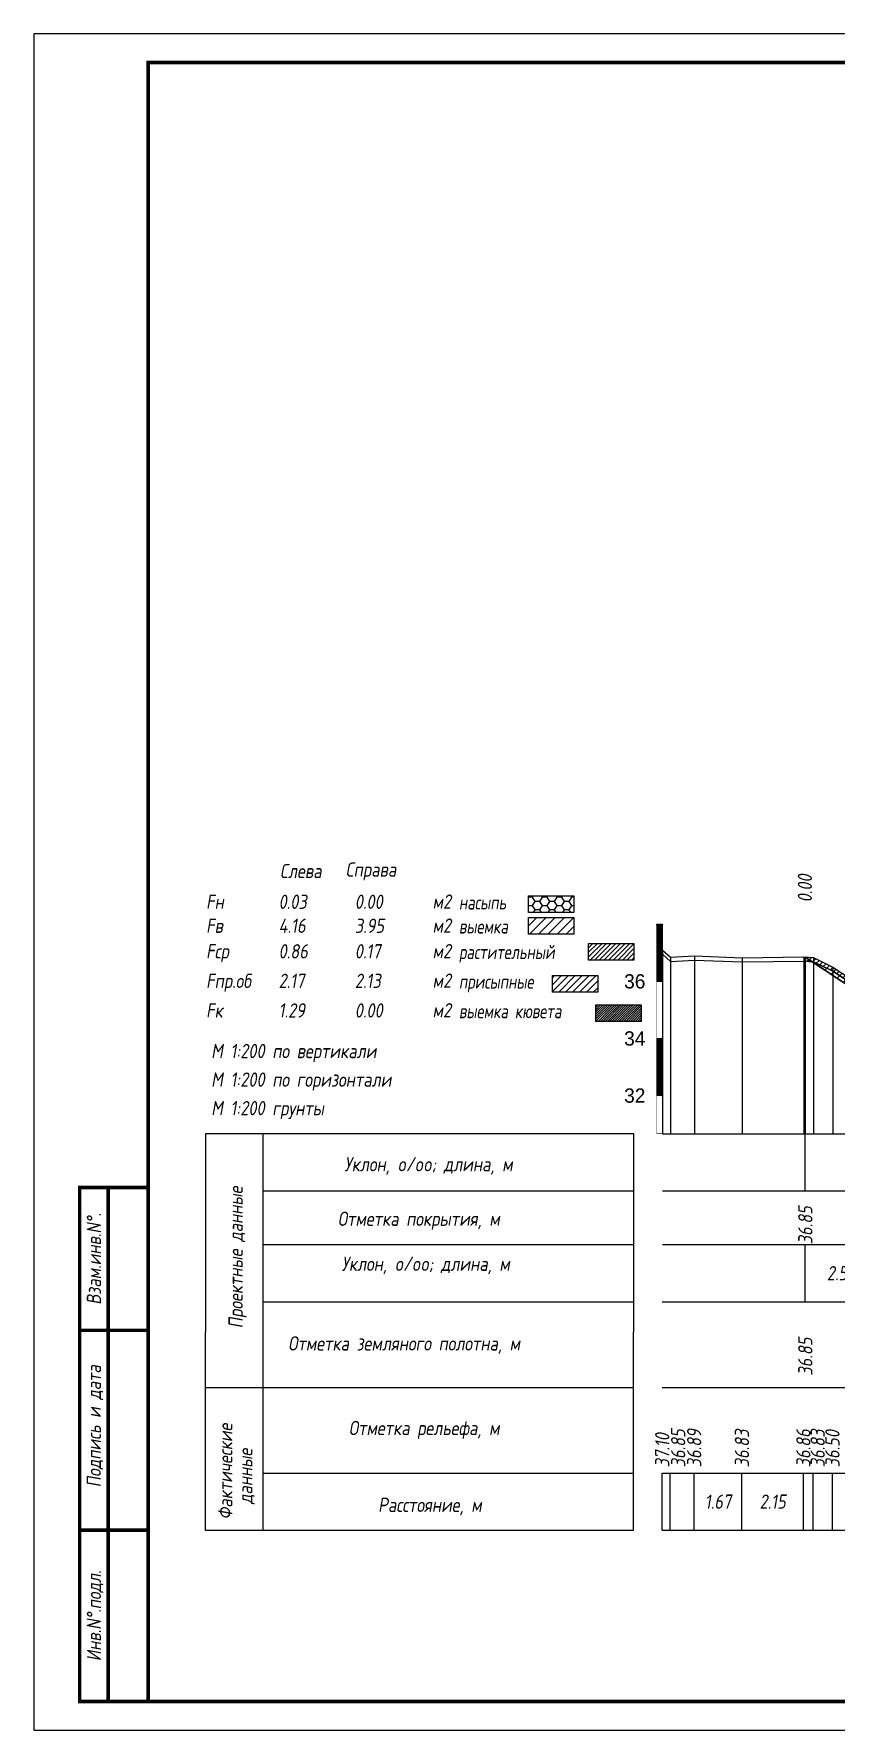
# Model space of a CAD drawing. Extents: x -717 to 1451, y -133302 to 233.
# Drawn here: x -30.1 to 110.4, y -111198.4 to -110901.4 of the extents above; entities that cross this region are included whole.
import ezdxf
from ezdxf.enums import TextEntityAlignment as Align

# ---------------------------------------------------------------- set-up
doc = ezdxf.new("R2010")
doc.units = 0
for name, color, linetype in [('Зарамочное оформление', 7, 'Continuous'), ('Код_510', 7, 'Continuous'), ('Код_514', 1, 'Continuous'), ('Код_516', 1, 'Continuous'), ('Контур_0', 7, 'Continuous'), ('Контур_508', 7, 'Continuous'), ('Контур_512', 7, 'Continuous'), ('Контур_513', 7, 'Continuous'), ('Красный поперечник', 1, 'Continuous'), ('Линейка абсолютных высот', 7, 'Continuous'), ('Объем выемки', 7, 'Continuous'), ('Объем кюветов', 7, 'Continuous'), ('Объем насыпи', 7, 'Continuous'), ('Объем присыпных обочин', 7, 'Continuous'), ('Объем срезки растительного слоя', 7, 'Continuous'), ('Объём_2650', 7, 'Continuous'), ('Объём_2662', 7, 'Continuous'), ('Объём_2667', 7, 'Continuous'), ('Объём_2668', 7, 'Continuous'), ('Объём_2669', 7, 'Continuous'), ('Объём_2675', 7, 'Continuous'), ('Рабочие отметки', 7, 'Continuous'), ('Таблица', 7, 'Continuous'), ('Черный поперечник', 3, 'Continuous')]:
    doc.layers.add(name, color=color, linetype=linetype)
for name, color, linetype, true_color in [('Контур_2570', 7, 'Continuous', 0x80ff00), ('Контур_2741', 4, 'Continuous', 0x00ffff), ('Контур_2742', 4, 'Continuous', 0x00ffff), ('Контур_2743', 4, 'Continuous', 0x00ffff), ('Контур_2744', 7, 'Continuous', 0xa4ffff), ('Контур_2750', 4, 'Continuous', 0x00ffff), ('Контур_2751', 4, 'Continuous', 0x00ffff), ('Контур_2752', 4, 'Continuous', 0x00ffff), ('Контур_707', 4, 'Continuous', 0x00ffff), ('Объём_2563', 7, 'Continuous', 0xff8000), ('Объём_2570', 7, 'Continuous', 0x80ff00), ('Объём_2600', 7, 'Continuous', 0x808000), ('Объём_2620', 2, 'Continuous', 0xffff00)]:
    doc.layers.add(name, color=color, linetype=linetype, true_color=true_color)
doc.styles.get("Standard").update_dxf_attribs({"font": 'txt', "height": 2.5})
doc.styles.add('М', font='romand.shx', dxfattribs={"width": 0.8, "oblique": 10, "height": 2.5})
pattern_1 = [(45.000001252, (0, 0), (-0.026516505928, 0.026516504769), []), (135.00000034, (0, 0), (-0.02651650519, -0.026516505506), [])]

# ---------------------------------------------------------------- blocks, each defined once
blk = doc.blocks.new('условные обозначения')
at = {"layer": 'Объём_2563'}
h = blk.add_hatch(dxfattribs=at)
h.set_pattern_fill('ANSI31', color=256, scale=0.3)
h.set_pattern_definition([(45, (-34.5, -100.5), (-0.673519, 0.673519), [])])
h.paths.add_polyline_path([(18.26, 7.53), (27.08, 7.53), (27.08, 4.62), (18.26, 4.62)])
at = {"layer": 'Объём_2570'}
h = blk.add_hatch(dxfattribs=at)
h.set_pattern_fill('ANSI31', color=3, scale=0.2)
h.set_pattern_definition([(45, (-32.9034, -100.5), (-0.4490128, 0.4490128), [])])
h.paths.add_polyline_path([(25.29, 13.16), (34.12, 13.16), (34.12, 10.25), (25.29, 10.25)])
at = {"layer": 'Объём_2600'}
h = blk.add_hatch(dxfattribs=at)
h.set_pattern_fill('ANSI31', color=6, scale=0.4)
h.set_pattern_definition([(45, (-34.5, -100.5), (-0.898026, 0.898026), [])])
h.paths.add_polyline_path([(13.63, 17.67), (22.46, 17.67), (22.46, 14.76), (13.63, 14.76)])
at = {"layer": 'Объём_2620'}
h = blk.add_hatch(dxfattribs=at)
h.set_pattern_fill('ANSI31', color=2, scale=0.1)
h.set_pattern_definition([(45, (-33.755, -100.5), (-0.2245064, 0.2245064), [])])
h.paths.add_polyline_path([(26.75, 2.41), (35.57, 2.41), (35.57, -0.5), (26.75, -0.5)])
at = {"layer": 'Объём_2650'}
h = blk.add_hatch(dxfattribs=at)
h.set_pattern_fill('HONEY', color=5, scale=0.3)
h.set_pattern_definition([(0, (-34.5, -100.5), (1.42875, 0.824889), [0.9525, -1.905]), (120, (-34.5, -100.5), (-1.42875, 0.824889), [0.9525, -1.905]), (60, (-34.5, -100.5), (3e-09, 1.6497784), [-1.905, 0.9525])])
h.paths.add_polyline_path([(13.63, 21.49), (22.46, 21.49), (22.46, 18.58), (13.63, 18.58)])
at = {"layer": 'Объём_2563'}
blk.add_lwpolyline([(18.26, 7.53), (27.08, 7.53), (27.08, 4.62), (18.26, 4.62)], close=True, dxfattribs=at)
at = {"layer": 'Объём_2620', "color": 2}
blk.add_lwpolyline([(26.75, 2.41), (35.57, 2.41), (35.57, -0.5), (26.75, -0.5)], close=True, dxfattribs=at)
at = {"layer": 'Объём_2650', "color": 5}
blk.add_lwpolyline([(13.63, 21.49), (22.46, 21.49), (22.46, 18.58), (13.63, 18.58)], close=True, dxfattribs=at)
at = {"layer": 'Объём_2650', "color": 6}
blk.add_lwpolyline([(13.63, 17.67), (22.46, 17.67), (22.46, 14.76), (13.63, 14.76)], close=True, dxfattribs=at)
at = {"layer": 'Объём_2650', "color": 3}
blk.add_lwpolyline([(25.29, 13.16), (34.12, 13.16), (34.12, 10.25), (25.29, 10.25)], close=True, dxfattribs=at)
at = {"layer": 'Объем насыпи', "color": 1, "style": 'М', "oblique": 10, "width": 0.8}
for s, p in [('насыпь', (0.09, 19.09)), ('выемка', (0.09, 14.89)), ('растительный', (0.09, 10.42)), ('присыпные', (0.09, 5.24)), ('выемка кювета', (0.09, 0.06))]:
    blk.add_text(s, height=2.5, dxfattribs=at).set_placement(p)

msp = doc.modelspace()

# ---------------------------------------------------------------- hatches: boundary and pattern name
at = {"layer": 'Линейка абсолютных высот'}
h = msp.add_hatch(dxfattribs=at)
h.set_pattern_fill('ANSI37', scale=0.3, style=0)
h.set_pattern_definition(pattern_1)
h.paths.add_polyline_path([(80, -111067.319), (80, -111057.319), (79, -111057.319), (79, -111067.319)])
h = msp.add_hatch(dxfattribs=at)
h.set_pattern_fill('ANSI37', scale=0.3, style=0)
h.set_pattern_definition(pattern_1)
h.paths.add_polyline_path([(80, -111087.319), (80, -111077.319), (79, -111077.319), (79, -111087.319)])
at = {"layer": 'Объём_2570'}
h = msp.add_hatch(dxfattribs=at)
h.set_pattern_fill('ANSI31', color=256, scale=0.2)
h.paths.add_polyline_path([(133.733, -111066.931), (129.437, -111067.699), (124.342, -111069.018), (124.253, -111069.137), (124.011, -111069.19), (123.415, -111069.864), (120.34, -111072.65), (118.419, -111072.646), (117.61, -111072.029), (115.56, -111069.335), (109.801, -111065.562), (106.418, -111063.908), (105, -111063.804), (105, -111063.054), (106.418, -111063.158), (109.801, -111064.812), (115.56, -111068.585), (117.61, -111071.279), (118.419, -111071.896), (120.34, -111071.9), (123.415, -111069.114), (124.011, -111068.44), (124.253, -111068.387), (124.342, -111068.268), (129.437, -111066.949), (133.733, -111066.181)])
h.paths.add_polyline_path([(271.627, -111067.42), (271.108, -111067.506), (267.979, -111067.127), (265.972, -111066.449), (265.972, -111065.699), (267.979, -111066.377), (271.108, -111066.756), (271.627, -111066.67)])
at = {"layer": 'Объём_2600'}
h = msp.add_hatch(dxfattribs=at)
h.set_pattern_fill('HONEY', color=5, scale=0.3)
h.paths.add_polyline_path([(105, -111063.804), (105, -111063.054), (106.264, -111063.897)])
h.paths.add_polyline_path([(117.61, -111072.029), (116.732, -111070.876), (117.669, -111071.5), (117.669, -111072.074)])
h = msp.add_hatch(dxfattribs=at)
h.set_pattern_fill('ANSI31', color=6, scale=0.4)
h.paths.add_polyline_path([(114.982, -111069.709), (106.264, -111063.897), (106.418, -111063.908), (109.801, -111065.562), (115.56, -111069.335), (115.844, -111069.709)])
h.paths.add_polyline_path([(155.311, -111068.945), (129.855, -111069.709), (123.552, -111069.709), (124.011, -111069.19), (124.253, -111069.137), (124.342, -111069.018), (129.437, -111067.699), (133.733, -111066.931), (133.733, -111066.181), (138.477, -111065.804), (149.126, -111064.815), (149.627, -111065.565), (155.311, -111065.44)])
h.paths.add_polyline_path([(269.203, -111069.489), (268.731, -111069.489), (268.731, -111069.709), (243.276, -111068.945), (243.276, -111065.51), (252.565, -111065.734), (253.066, -111064.984), (259.647, -111065.356), (265.972, -111065.699), (265.972, -111066.449), (267.979, -111067.127), (271.108, -111067.506), (271.627, -111067.42), (271.627, -111067.872)])

# ---------------------------------------------------------------- linework, layer by layer
at = {"layer": 'Код_510'}
for p, q in [((79.946, -111163.421), (79.946, -111153.421)), ((81.324, -111163.421), (81.324, -111153.421)), ((85.542, -111163.421), (85.542, -111153.421)), ((93.905, -111163.421), (93.905, -111153.421)), ((104.662, -111163.421), (104.662, -111153.421)), ((106.364, -111163.421), (106.364, -111153.421)), ((109.747, -111163.421), (109.747, -111153.421))]:
    msp.add_line(p, q, dxfattribs=at)
at = {"layer": 'Код_514'}
msp.add_line((105, -111104), (105, -111094), dxfattribs=at)
at = {"layer": 'Код_516'}
msp.add_line((104.946, -111123.421), (104.946, -111113.421), dxfattribs=at)
at = {"layer": 'Контур_0', "flags": 128}
msp.add_lwpolyline([(121.419, -111074), (105, -111063.054), (105, -111063.054), (105, -111063.054), (105, -111063.054), (105, -111063.054), (105, -111063.054), (105, -111063.054), (105, -111063.054), (105, -111063.054), (105, -111063.054), (105, -111063.054), (105, -111063.054), (105, -111063.054)], dxfattribs=at)
at = {"layer": 'Контур_2570', "flags": 128}
msp.add_lwpolyline([(80, -111062.584), (81.379, -111063.814), (85.597, -111063.613), (93.959, -111063.926), (104.716, -111063.783), (106.418, -111063.908), (109.801, -111065.562), (115.56, -111069.335)], dxfattribs=at)
at = {"layer": 'Контур_2741', "flags": 128}
msp.add_lwpolyline([(105, -111063.054), (105, -111063.054)], dxfattribs=at)
at = {"layer": 'Контур_2742', "flags": 128}
msp.add_lwpolyline([(105, -111063.054), (105, -111063.054)], dxfattribs=at)
at = {"layer": 'Контур_2743', "flags": 128}
msp.add_lwpolyline([(105, -111063.054), (105, -111063.054)], dxfattribs=at)
at = {"layer": 'Контур_2744', "flags": 128}
msp.add_lwpolyline([(105, -111063.054), (105, -111063.054)], dxfattribs=at)
msp.add_lwpolyline([(105, -111063.054), (105, -111063.054)], dxfattribs=at)
msp.add_lwpolyline([(105, -111063.054), (105, -111063.054)], dxfattribs=at)
msp.add_lwpolyline([(105, -111063.054), (105, -111063.054)], dxfattribs=at)
msp.add_lwpolyline([(105, -111063.054), (105, -111063.054)], dxfattribs=at)
msp.add_lwpolyline([(105, -111063.054), (105, -111063.054)], dxfattribs=at)
at = {"layer": 'Контур_2750', "flags": 128}
msp.add_lwpolyline([(105, -111063.054), (105, -111063.054)], dxfattribs=at)
at = {"layer": 'Контур_2751', "flags": 128}
msp.add_lwpolyline([(105, -111063.054), (105, -111063.054)], dxfattribs=at)
at = {"layer": 'Контур_2752', "flags": 128}
msp.add_lwpolyline([(105, -111063.054), (105, -111063.054)], dxfattribs=at)
at = {"layer": 'Контур_508', "flags": 128}
msp.add_lwpolyline([(105, -111063.054), (117.669, -111071.5), (117.669, -111072.702), (121.116, -111075), (121.419, -111075), (123.419, -111075), (123.722, -111075), (127.169, -111072.702), (127.169, -111071.5), (129.855, -111069.709), (155.311, -111068.945), (155.311, -111066.605), (199.293, -111065.726), (243.276, -111066.605), (243.276, -111068.945), (268.731, -111069.709), (268.731, -111069.489), (268.9, -111069.489), (269.203, -111069.489), (271.627, -111067.872)], dxfattribs=at)
at = {"layer": 'Контур_512', "flags": 128}
msp.add_lwpolyline([(105, -111063.054), (117.669, -111071.5), (117.669, -111072.702), (121.116, -111075), (121.419, -111075), (123.419, -111075), (123.722, -111075), (127.169, -111072.702), (127.169, -111071.5), (129.855, -111069.709), (155.311, -111068.945)], dxfattribs=at)
at = {"layer": 'Контур_513', "flags": 128}
msp.add_lwpolyline([(105, -111063.054), (117.669, -111071.5), (117.669, -111072.702), (121.116, -111075), (121.419, -111075), (123.419, -111075), (123.722, -111075), (127.169, -111072.702), (127.169, -111071.5), (129.855, -111069.709), (155.311, -111068.945), (155.311, -111066.605), (199.293, -111065.726), (243.276, -111066.605), (243.276, -111068.945), (268.731, -111069.709), (268.731, -111069.489), (268.9, -111069.489), (269.203, -111069.489), (271.627, -111067.872)], dxfattribs=at)
at = {"layer": 'Контур_707', "flags": 128}
msp.add_lwpolyline([(121.419, -111074), (105, -111063.054)], dxfattribs=at)
at = {"layer": 'Красный поперечник'}
for q in [(105, -111094), (121.419, -111074)]:
    msp.add_line((105, -111063.054), q, dxfattribs=at)
at = {"layer": 'Линейка абсолютных высот', "color": 7, "const_width": 0.1, "flags": 128}
for points in [[(80, -111067.319), (80, -111057.319), (79, -111057.319), (79, -111067.319), (80, -111067.319)], [(80, -111077.319), (80, -111067.319), (79, -111067.319), (79, -111077.319), (80, -111077.319)], [(80, -111087.319), (80, -111077.319), (79, -111077.319), (79, -111087.319), (80, -111087.319)], [(80, -111094), (80, -111087.319), (79, -111087.319), (79, -111094), (80, -111094)]]:
    msp.add_lwpolyline(points, dxfattribs=at)
at = {"layer": 'Объём_2570', "flags": 128}
msp.add_lwpolyline([(115.56, -111069.335), (109.801, -111065.562), (106.418, -111063.908), (105, -111063.804), (105, -111063.054), (106.418, -111063.158), (109.801, -111064.812), (115.56, -111068.585)], dxfattribs=at)
at = {"layer": 'Объём_2600', "flags": 128}
msp.add_lwpolyline([(105, -111063.804), (105, -111063.054), (106.264, -111063.897), (105, -111063.804), (105, -111063.804)], dxfattribs=at)
at = {"layer": 'Объём_2650', "color": 6, "flags": 128}
msp.add_lwpolyline([(114.982, -111069.709), (106.264, -111063.897), (106.418, -111063.908), (109.801, -111065.562), (115.56, -111069.335), (115.844, -111069.709), (114.982, -111069.709), (114.982, -111069.709)], dxfattribs=at)
at = {"layer": 'Объём_2662', "flags": 128}
msp.add_lwpolyline([(114.982, -111069.709), (105, -111063.054)], dxfattribs=at)
at = {"layer": 'Объём_2667', "flags": 128}
msp.add_lwpolyline([(105, -111063.054), (105, -111063.054)], dxfattribs=at)
at = {"layer": 'Объём_2668', "flags": 128}
msp.add_lwpolyline([(105, -111063.054), (105, -111063.054)], dxfattribs=at)
at = {"layer": 'Объём_2669', "flags": 128}
msp.add_lwpolyline([(105, -111063.054), (105, -111063.054)], dxfattribs=at)
at = {"layer": 'Объём_2675', "flags": 128}
msp.add_lwpolyline([(105, -111063.054), (105, -111063.054)], dxfattribs=at)
msp.add_lwpolyline([(105, -111063.054), (105, -111063.054)], dxfattribs=at)
msp.add_lwpolyline([(105, -111063.054), (105, -111063.054)], dxfattribs=at)
msp.add_lwpolyline([(105, -111063.054), (105, -111063.054)], dxfattribs=at)
msp.add_lwpolyline([(105, -111063.054), (105, -111063.054)], dxfattribs=at)
msp.add_lwpolyline([(105, -111063.054), (105, -111063.054)], dxfattribs=at)
at = {"layer": 'Таблица'}
for p, q in [((80, -111094), (296.627, -111094)), ((80, -111104), (296.627, -111104)), ((80, -111113.421), (296.627, -111113.421)), ((79.946, -111123.421), (296.573, -111123.421)), ((79.946, -111138.421), (296.573, -111138.421)), ((79.946, -111153.421), (296.573, -111153.421)), ((79.946, -111163.421), (296.573, -111163.421))]:
    msp.add_line(p, q, dxfattribs=at)
at = {"layer": 'Таблица', "linetype": 'Continuous', "flags": 128}
for points in [[(0, -111094), (-0.054, -111163.421)], [(75, -111094), (0, -111094)], [(10, -111094), (10, -111163.421)], [(74.946, -111163.421), (75, -111094)], [(10, -111104), (75, -111104)], [(10, -111113.421), (75, -111113.421)], [(9.946, -111123.421), (74.946, -111123.421)], [(-0.054, -111138.421), (74.946, -111138.421)], [(9.946, -111153.421), (74.946, -111153.421)], [(-0.054, -111163.421), (74.946, -111163.421)]]:
    msp.add_lwpolyline(points, dxfattribs=at)
at = {"layer": 'Черный поперечник', "color": 7}
for p, q in [((80, -111061.834), (80, -111094)), ((81.379, -111063.064), (81.379, -111094)), ((85.597, -111062.863), (85.597, -111094)), ((104.716, -111063.033), (104.716, -111094)), ((93.959, -111063.176), (93.959, -111094)), ((106.418, -111063.158), (106.418, -111094)), ((109.801, -111064.812), (109.801, -111094))]:
    msp.add_line(p, q, dxfattribs=at)
at = {"layer": 'Черный поперечник', "flags": 128}
msp.add_lwpolyline([(80, -111061.834), (81.379, -111063.064), (85.597, -111062.863), (93.959, -111063.176), (104.716, -111063.033), (106.418, -111063.158), (109.801, -111064.812), (115.56, -111068.585)], dxfattribs=at)

# ---------------------------------------------------------------- block references
at = {"layer": 'Объём_2570', "xscale": 0.9}
msp.add_blockref('условные обозначения', (44.274, -111073.832), dxfattribs=at)

# ---------------------------------------------------------------- texts
at = {"style": 'М', "oblique": 10, "width": 0.8}
msp.add_text('М 1:200 грунты', height=2.5, dxfattribs=at).set_placement((0.973, -111090.769))
at = {"layer": 'Код_510', "style": 'М', "oblique": 10, "width": 0.8}
for s, p in [('37.10', (79.946, -111152.421)), ('36.85', (82.74, -111152.421)), ('36.89', (85.542, -111152.421)), ('36.83', (93.905, -111152.421)), ('36.86', (104.662, -111152.421)), ('36.83', (107.162, -111152.421)), ('36.50', (109.747, -111152.421))]:
    msp.add_text(s, height=2.5, rotation=90, dxfattribs=at).set_placement(p, align=Align.MIDDLE_LEFT)
for s, p in [('1.67', (89.724, -111158.421)), ('2.15', (99.283, -111158.421))]:
    msp.add_text(s, height=2.5, dxfattribs=at).set_placement(p, align=Align.MIDDLE_CENTER)
at = {"layer": 'Код_514', "style": 'М', "oblique": 10, "width": 0.8}
msp.add_text('36.85', height=2.5, rotation=90, dxfattribs=at).set_placement((105, -111113.362), align=Align.MIDDLE_LEFT)
at = {"layer": 'Код_516', "style": 'М', "oblique": 10, "width": 0.8}
msp.add_text('2.53', height=2.5, dxfattribs=at).set_placement((111.28, -111118.421), align=Align.MIDDLE_CENTER)
msp.add_text('36.85', height=2.5, rotation=90, dxfattribs=at).set_placement((105, -111136.371), align=Align.MIDDLE_LEFT)
at = {"layer": 'Линейка абсолютных высот'}
for s, p in [('36', (77, -111067.319)), ('34', (77, -111077.319)), ('32', (77, -111087.319))]:
    msp.add_text(s, height=2.5, dxfattribs=at).set_placement(p, align=Align.MIDDLE_RIGHT)
at = {"layer": 'Объем выемки', "style": 'М', "oblique": 10, "width": 0.8}
for s, p in [('Fв', (0.085, -111058.835)), ('4.16', (12.785, -111058.835)), ('3.95', (26.126, -111058.835)), ('м2', (39.731, -111058.802))]:
    msp.add_text(s, height=2.5, dxfattribs=at).set_placement(p)
at = {"layer": 'Объем кюветов', "style": 'М', "oblique": 10, "width": 0.8}
for s, p in [('Fк', (0.085, -111073.66)), ('1.29', (12.785, -111073.66)), ('0.00', (26.126, -111073.66)), ('м2', (39.731, -111073.627))]:
    msp.add_text(s, height=2.5, dxfattribs=at).set_placement(p)
at = {"layer": 'Объем насыпи', "style": 'М', "oblique": 10, "width": 0.8}
for s, p in [('Слева', (13.029, -111049.249)), ('Справа', (24.522, -111048.982)), ('Fн', (0.085, -111054.63)), ('0.03', (12.785, -111054.63)), ('0.00', (26.126, -111054.63)), ('м2', (39.731, -111054.597))]:
    msp.add_text(s, height=2.5, dxfattribs=at).set_placement(p)
at = {"layer": 'Объем присыпных обочин', "style": 'М', "oblique": 10, "width": 0.8}
for s, p in [('Fпр.об', (0.085, -111068.481)), ('2.17', (12.785, -111068.481)), ('2.13', (26.126, -111068.481)), ('м2', (39.731, -111068.448))]:
    msp.add_text(s, height=2.5, dxfattribs=at).set_placement(p)
at = {"layer": 'Объем срезки растительного слоя', "style": 'М', "oblique": 10, "width": 0.8}
for s, p in [('Fср', (0.085, -111063.303)), ('0.86', (12.785, -111063.303)), ('0.17', (26.126, -111063.303)), ('м2', (39.731, -111063.269))]:
    msp.add_text(s, height=2.5, dxfattribs=at).set_placement(p)
at = {"layer": 'Рабочие отметки', "color": 1, "style": 'М', "oblique": 10, "width": 0.8}
msp.add_text('0.00', height=2.5, rotation=90, dxfattribs=at).set_placement((104.922, -111053.485), align=Align.MIDDLE_LEFT)
at = {"layer": 'Таблица', "style": 'М', "oblique": 10, "width": 0.8}
for s, p in [('М 1:200 по вертикали', (0.973, -111080.769)), ('М 1:200 по горизонтали', (0.973, -111085.769)), ('Уклон, o/oo; длина, м', (24.315, -111100.584)), ('Отметка покрытия, м', (23.148, -111110.139)), ('Уклон, o/oo; длина, м', (23.824, -111118.017)), ('Отметка земляного полотна, м', (14.462, -111131.965)), ('Отметка рельефа, м', (25.077, -111146.777)), ('Расстояние, м', (30.202, -111160.23))]:
    msp.add_text(s, height=2.5, dxfattribs=at).set_placement(p)
for s, p in [('Проектные данные ', (6.519, -111128.087)), ('Фактические ', (4.698, -111161.541)), ('данные', (8.204, -111158.836))]:
    msp.add_text(s, height=2.5, rotation=90, dxfattribs=at).set_placement(p)

# ---------------------------------------------------------------- wipeouts: each hides what was drawn before it
msp.add_wipeout([(-10.054, -111103.421), (-22.054, -111103.421), (-22.054, -111193.421), (-10.054, -111193.421)]).dxf.layer = 'Зарамочное оформление'

# ---------------------------------------------------------------- next in the draw order: linework, layer by layer
at = {"flags": 128}
msp.add_lwpolyline([(-30.054, -111198.421), (389.946, -111198.421), (389.946, -110901.421), (-30.054, -110901.421)], close=True, dxfattribs=at)
at = {"const_width": 0.6, "flags": 128}
msp.add_lwpolyline([(-10.054, -111193.421), (384.946, -111193.421), (384.946, -110906.421), (-10.054, -110906.421)], close=True, dxfattribs=at)
at = {"layer": 'Зарамочное оформление', "linetype": 'Continuous', "lineweight": -3, "const_width": 0.6, "flags": 128}
for points in [[(-10.054, -111193.421), (-22.054, -111193.421), (-22.054, -111103.421), (-10.054, -111103.421)], [(-17.054, -111193.421), (-17.054, -111103.421)], [(-22.054, -111128.421), (-10.054, -111128.421)], [(-22.054, -111163.421), (-10.054, -111163.421)]]:
    msp.add_lwpolyline(points, dxfattribs=at)

# ---------------------------------------------------------------- next in the draw order: texts
at = {"layer": 'Зарамочное оформление', "lineweight": 15, "style": 'М', "oblique": 10, "width": 0.8}
for s, p in [('Взам.инв.N%%d.', (-19.554, -111115.921)), ('Подпись и дата', (-19.572, -111145.227)), ('Инв.N%%d.подл.', (-19.554, -111178.421))]:
    msp.add_text(s, height=2.5, rotation=90, dxfattribs=at).set_placement(p, align=Align.MIDDLE_CENTER)

doc.saveas('drawing.dxf')
